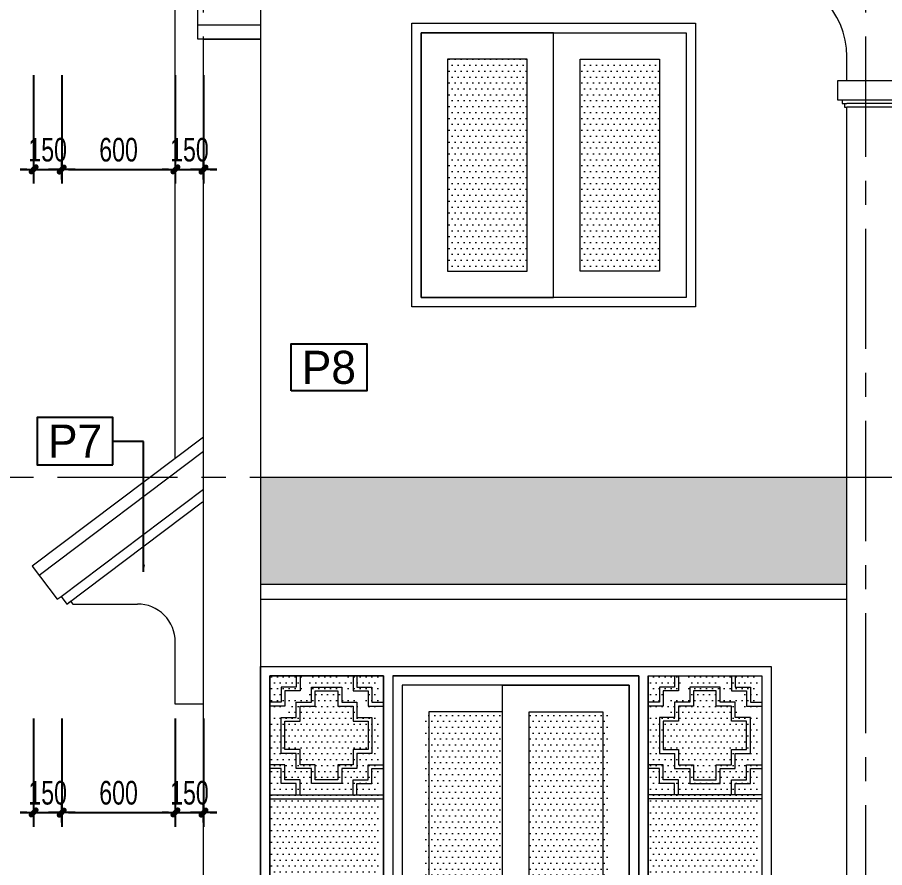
# Model space of a CAD drawing. Header units: inches. Extents: x 88947 to 296847, y 35049 to 161062.
# Drawn here: x 155063 to 159648, y 128166 to 132662 of the extents above; entities that cross this region are included whole.
import ezdxf
from ezdxf.enums import TextEntityAlignment as Align

# ---------------------------------------------------------------- set-up
doc = ezdxf.new("R2010")
doc.units = ezdxf.units.IN
doc.header["$MEASUREMENT"] = 0
doc.header["$PDMODE"] = 1
doc.linetypes.add('ACAD_ISO03W100', pattern=[30, 12, -18])
doc.linetypes.add('CENTER', pattern=[50.8, 31.75, -6.35, 6.35, -6.35])
for name, color, linetype, lineweight in [('A-Dims', 145, 'Continuous', 25), ('CUA', 42, 'Continuous', 20), ('DIM', 7, 'Continuous', 25), ('HACTH', 8, 'Continuous', 5), ('HATCH', 8, 'Continuous', 5), ('KHUNG 1', 6, 'Continuous', 70), ('KY HIEU', 4, 'Continuous', 25), ('NTHAY2', 51, 'Continuous', 25), ('THAY', 3, 'Continuous', 18), ('TRUC', 252, 'ACAD_ISO03W100', 13), ('vdung', 56, 'Continuous', 9)]:
    doc.layers.add(name, color=color, linetype=linetype, lineweight=lineweight)
doc.styles.add('FRANKO', font='VFRANKO.TTF')
doc.styles.add('VNI-HELVE-CONDENSE', font='VNARIAL.TTF', dxfattribs={"width": 0.7})
doc.dimstyles.new('TAS-100', dxfattribs={"dimscale": 50, "dimtxt": 2.5, "dimasz": 0.7, "dimexe": 1.5, "dimexo": 1.5, "dimgap": 0.8, "dimtad": 1, "dimdec": 0, "dimzin": 3, "dimdsep": 46, "dimtxsty": 'VNI-HELVE-CONDENSE', "dimblk": 'TICK', "dimcen": 2.5, "dimclrt": 71, "dimazin": 2, "dimtfac": 0.75, "dimtdec": 0, "dimtix": 1, "dimtmove": 2, "dimatfit": 2, "dimldrblk": 'TICK123', "dimfxl": 1.5, "dimtolj": 1, "dimtzin": 0, "dimarcsym": 0})
doc.dimstyles.new('TAS-50', dxfattribs={"dimscale": 25, "dimtxt": 2.5, "dimasz": 0.7, "dimexe": 1.5, "dimexo": 1.5, "dimgap": 0.8, "dimtad": 1, "dimdec": 0, "dimzin": 3, "dimdsep": 46, "dimtxsty": 'VNI-HELVE-CONDENSE', "dimblk": 'TICK', "dimcen": 2.5, "dimclrt": 71, "dimazin": 2, "dimtfac": 0.75, "dimtdec": 0, "dimtix": 1, "dimtmove": 2, "dimatfit": 2, "dimldrblk": 'TICK123', "dimfxl": 1.5, "dimtolj": 1, "dimtzin": 0, "dimarcsym": 0})
pattern_1 = [(180, (1285.023, 940), (-15.625, 31.25), [0, -31.25])]
pattern_2 = [(7e-15, (1414.978, 940), (15.625, 31.25), [0, -31.25])]

# ---------------------------------------------------------------- blocks, each defined once
blk = doc.blocks.new('TICK')
at = {"layer": 'A-Dims', "color": 1}
for p, q in [((0, 1.5), (0, -1.5)), ((-2, 0), (2, 0))]:
    blk.add_line(p, q, dxfattribs=at)
at = {"layer": 'A-Dims', "color": 1, "const_width": 0.788}
blk.add_lwpolyline([(-0.33, -0.35), (0.38, 0.38)], dxfattribs=at)
at = {"layer": 'A-Dims', "color": 1, "const_width": 0.394}
for points in [[(0.24, 0.52, -0.414214), (0.52, 0.52, -1)], [(0.52, 0.52, -0.414214), (0.52, 0.24, -1)], [(-0.47, -0.21, 0.414214), (-0.47, -0.49, 1)], [(-0.47, -0.49, 0.414214), (-0.19, -0.49, 1)]]:
    blk.add_lwpolyline(points, format="xyb", dxfattribs=at)
blk = doc.blocks.new('*D936')
at = {"layer": 'Defpoints', "color": 0}
for p in [(155298.2, 129030.3), (155897.7, 129030.3), (155897.7, 128457.4)]:
    blk.add_point(p, dxfattribs=at)
at = {"layer": 'DIM', "color": 0, "lineweight": -2}
for p, q in [((155298.2, 128955.3), (155298.2, 128382.4)), ((155897.7, 128955.3), (155897.7, 128382.4)), ((155333.2, 128457.4), (155862.7, 128457.4))]:
    blk.add_line(p, q, dxfattribs=at)
at = {"layer": 'DIM', "color": 0, "lineweight": -2, "xscale": 35, "yscale": 35, "zscale": 35, "rotation": 180}
blk.add_blockref('TICK', (155298.2, 128457.4), dxfattribs=at)
at = {"layer": 'DIM', "color": 0, "lineweight": -2, "xscale": 35, "yscale": 35, "zscale": 35}
blk.add_blockref('TICK', (155897.7, 128457.4), dxfattribs=at)
at = {"layer": 'DIM', "color": 71, "insert": (155598, 128561.2), "char_height": 125, "attachment_point": 5, "style": 'VNI-HELVE-CONDENSE'}
blk.add_mtext('\\A1;600', dxfattribs=at)
blk = doc.blocks.new('TICK123')
at = {"layer": 'A-Dims', "color": 1}
blk.add_lwpolyline([(0.05, 0, 0, 0.84, 0), (-2.11, 0, 8.4, 8.4, 0)], format="xyseb", dxfattribs=at)
blk = doc.blocks.new('*D937')
at = {"layer": 'Defpoints', "color": 0}
for p in [(155897.7, 129030.3), (156047.7, 129030.3), (156047.7, 128457.4)]:
    blk.add_point(p, dxfattribs=at)
at = {"layer": 'DIM', "color": 0, "lineweight": -2}
for p, q in [((155897.7, 128955.3), (155897.7, 128382.4)), ((156047.7, 128955.3), (156047.7, 128382.4)), ((155862.7, 128457.4), (155827.7, 128457.4)), ((155897.7, 128457.4), (156047.7, 128457.4)), ((156082.7, 128457.4), (156117.7, 128457.4))]:
    blk.add_line(p, q, dxfattribs=at)
at = {"layer": 'DIM', "color": 0, "lineweight": -2, "xscale": 35, "yscale": 35, "zscale": 35}
blk.add_blockref('TICK', (155897.7, 128457.4), dxfattribs=at)
at = {"layer": 'DIM', "color": 0, "lineweight": -2, "xscale": 35, "yscale": 35, "zscale": 35, "rotation": 180}
blk.add_blockref('TICK', (156047.7, 128457.4), dxfattribs=at)
at = {"layer": 'DIM', "color": 71, "insert": (155972.7, 128561.2), "char_height": 125, "attachment_point": 5, "style": 'VNI-HELVE-CONDENSE'}
blk.add_mtext('\\A1;150', dxfattribs=at)
blk = doc.blocks.new('*D938')
at = {"layer": 'Defpoints', "color": 0}
for p in [(155148.2, 129030.3), (155298.2, 129030.3), (155298.2, 128457.4)]:
    blk.add_point(p, dxfattribs=at)
at = {"layer": 'DIM', "color": 0, "lineweight": -2}
for p, q in [((155148.2, 128955.3), (155148.2, 128382.4)), ((155298.2, 128955.3), (155298.2, 128382.4)), ((155113.2, 128457.4), (155078.2, 128457.4)), ((155148.2, 128457.4), (155298.2, 128457.4)), ((155333.2, 128457.4), (155368.2, 128457.4))]:
    blk.add_line(p, q, dxfattribs=at)
at = {"layer": 'DIM', "color": 0, "lineweight": -2, "xscale": 35, "yscale": 35, "zscale": 35}
blk.add_blockref('TICK', (155148.2, 128457.4), dxfattribs=at)
at = {"layer": 'DIM', "color": 0, "lineweight": -2, "xscale": 35, "yscale": 35, "zscale": 35, "rotation": 180}
blk.add_blockref('TICK', (155298.2, 128457.4), dxfattribs=at)
at = {"layer": 'DIM', "color": 71, "insert": (155223.2, 128561.2), "char_height": 125, "attachment_point": 5, "style": 'VNI-HELVE-CONDENSE'}
blk.add_mtext('\\A1;150', dxfattribs=at)
blk = doc.blocks.new('*D939')
at = {"layer": 'Defpoints', "color": 0}
for p in [(155298.2, 132430.3), (155897.7, 132430.3), (155897.7, 131857.4)]:
    blk.add_point(p, dxfattribs=at)
at = {"layer": 'DIM', "color": 0, "lineweight": -2}
for p, q in [((155298.2, 132355.3), (155298.2, 131782.4)), ((155897.7, 132355.3), (155897.7, 131782.4)), ((155333.2, 131857.4), (155862.7, 131857.4))]:
    blk.add_line(p, q, dxfattribs=at)
at = {"layer": 'DIM', "color": 0, "lineweight": -2, "xscale": 35, "yscale": 35, "zscale": 35, "rotation": 180}
blk.add_blockref('TICK', (155298.2, 131857.4), dxfattribs=at)
at = {"layer": 'DIM', "color": 0, "lineweight": -2, "xscale": 35, "yscale": 35, "zscale": 35}
blk.add_blockref('TICK', (155897.7, 131857.4), dxfattribs=at)
at = {"layer": 'DIM', "color": 71, "insert": (155598, 131961.2), "char_height": 125, "attachment_point": 5, "style": 'VNI-HELVE-CONDENSE'}
blk.add_mtext('\\A1;600', dxfattribs=at)
blk = doc.blocks.new('*D940')
at = {"layer": 'Defpoints', "color": 0}
for p in [(155897.7, 132430.3), (156047.7, 132430.3), (156047.7, 131857.4)]:
    blk.add_point(p, dxfattribs=at)
at = {"layer": 'DIM', "color": 0, "lineweight": -2}
for p, q in [((155897.7, 132355.3), (155897.7, 131782.4)), ((156047.7, 132355.3), (156047.7, 131782.4)), ((155862.7, 131857.4), (155827.7, 131857.4)), ((155897.7, 131857.4), (156047.7, 131857.4)), ((156082.7, 131857.4), (156117.7, 131857.4))]:
    blk.add_line(p, q, dxfattribs=at)
at = {"layer": 'DIM', "color": 0, "lineweight": -2, "xscale": 35, "yscale": 35, "zscale": 35}
blk.add_blockref('TICK', (155897.7, 131857.4), dxfattribs=at)
at = {"layer": 'DIM', "color": 0, "lineweight": -2, "xscale": 35, "yscale": 35, "zscale": 35, "rotation": 180}
blk.add_blockref('TICK', (156047.7, 131857.4), dxfattribs=at)
at = {"layer": 'DIM', "color": 71, "insert": (155972.7, 131961.2), "char_height": 125, "attachment_point": 5, "style": 'VNI-HELVE-CONDENSE'}
blk.add_mtext('\\A1;150', dxfattribs=at)
blk = doc.blocks.new('*D941')
at = {"layer": 'Defpoints', "color": 0}
for p in [(155148.2, 132430.3), (155298.2, 132430.3), (155298.2, 131857.4)]:
    blk.add_point(p, dxfattribs=at)
at = {"layer": 'DIM', "color": 0, "lineweight": -2}
for p, q in [((155148.2, 132355.3), (155148.2, 131782.4)), ((155298.2, 132355.3), (155298.2, 131782.4)), ((155113.2, 131857.4), (155078.2, 131857.4)), ((155148.2, 131857.4), (155298.2, 131857.4)), ((155333.2, 131857.4), (155368.2, 131857.4))]:
    blk.add_line(p, q, dxfattribs=at)
at = {"layer": 'DIM', "color": 0, "lineweight": -2, "xscale": 35, "yscale": 35, "zscale": 35}
blk.add_blockref('TICK', (155148.2, 131857.4), dxfattribs=at)
at = {"layer": 'DIM', "color": 0, "lineweight": -2, "xscale": 35, "yscale": 35, "zscale": 35, "rotation": 180}
blk.add_blockref('TICK', (155298.2, 131857.4), dxfattribs=at)
at = {"layer": 'DIM', "color": 71, "insert": (155223.2, 131961.2), "char_height": 125, "attachment_point": 5, "style": 'VNI-HELVE-CONDENSE'}
blk.add_mtext('\\A1;150', dxfattribs=at)
blk = doc.blocks.new('syb-floor')
at = {"linetype": 'Continuous'}
blk.add_lwpolyline([(-4.786, -2.5), (-4.786, 2.5), (3.216, 2.5), (3.216, -2.5)], close=True, dxfattribs=at)
blk.add_attdef('SYB-FLOOR', text='', height=2.5, dxfattribs=at).set_placement((-0.785, 0), align=Align.MIDDLE_CENTER)
blk = doc.blocks.new('*D3784')
at = {"layer": 'Defpoints', "color": 0}
for p in [(155298.2, 129030.3), (155897.7, 129030.3), (155897.7, 128457.4)]:
    blk.add_point(p, dxfattribs=at)
at = {"layer": 'DIM', "color": 0, "lineweight": -2}
for p, q in [((155298.2, 128955.3), (155298.2, 128382.4)), ((155897.7, 128955.3), (155897.7, 128382.4)), ((155333.2, 128457.4), (155862.7, 128457.4))]:
    blk.add_line(p, q, dxfattribs=at)
at = {"layer": 'DIM', "color": 0, "lineweight": -2, "xscale": 35, "yscale": 35, "zscale": 35, "rotation": 180}
blk.add_blockref('TICK', (155298.2, 128457.4), dxfattribs=at)
at = {"layer": 'DIM', "color": 0, "lineweight": -2, "xscale": 35, "yscale": 35, "zscale": 35}
blk.add_blockref('TICK', (155897.7, 128457.4), dxfattribs=at)
at = {"layer": 'DIM', "color": 71, "insert": (155598, 128561.2), "char_height": 125, "attachment_point": 5, "style": 'VNI-HELVE-CONDENSE'}
blk.add_mtext('\\A1;600', dxfattribs=at)
blk = doc.blocks.new('*D3785')
at = {"layer": 'Defpoints', "color": 0}
for p in [(155897.7, 129030.3), (156047.7, 129030.3), (156047.7, 128457.4)]:
    blk.add_point(p, dxfattribs=at)
at = {"layer": 'DIM', "color": 0, "lineweight": -2}
for p, q in [((155897.7, 128955.3), (155897.7, 128382.4)), ((156047.7, 128955.3), (156047.7, 128382.4)), ((155862.7, 128457.4), (155827.7, 128457.4)), ((155897.7, 128457.4), (156047.7, 128457.4)), ((156082.7, 128457.4), (156117.7, 128457.4))]:
    blk.add_line(p, q, dxfattribs=at)
at = {"layer": 'DIM', "color": 0, "lineweight": -2, "xscale": 35, "yscale": 35, "zscale": 35}
blk.add_blockref('TICK', (155897.7, 128457.4), dxfattribs=at)
at = {"layer": 'DIM', "color": 0, "lineweight": -2, "xscale": 35, "yscale": 35, "zscale": 35, "rotation": 180}
blk.add_blockref('TICK', (156047.7, 128457.4), dxfattribs=at)
at = {"layer": 'DIM', "color": 71, "insert": (155972.7, 128561.2), "char_height": 125, "attachment_point": 5, "style": 'VNI-HELVE-CONDENSE'}
blk.add_mtext('\\A1;150', dxfattribs=at)
blk = doc.blocks.new('*D3786')
at = {"layer": 'Defpoints', "color": 0}
for p in [(155148.2, 129030.3), (155298.2, 129030.3), (155298.2, 128457.4)]:
    blk.add_point(p, dxfattribs=at)
at = {"layer": 'DIM', "color": 0, "lineweight": -2}
for p, q in [((155148.2, 128955.3), (155148.2, 128382.4)), ((155298.2, 128955.3), (155298.2, 128382.4)), ((155113.2, 128457.4), (155078.2, 128457.4)), ((155148.2, 128457.4), (155298.2, 128457.4)), ((155333.2, 128457.4), (155368.2, 128457.4))]:
    blk.add_line(p, q, dxfattribs=at)
at = {"layer": 'DIM', "color": 0, "lineweight": -2, "xscale": 35, "yscale": 35, "zscale": 35}
blk.add_blockref('TICK', (155148.2, 128457.4), dxfattribs=at)
at = {"layer": 'DIM', "color": 0, "lineweight": -2, "xscale": 35, "yscale": 35, "zscale": 35, "rotation": 180}
blk.add_blockref('TICK', (155298.2, 128457.4), dxfattribs=at)
at = {"layer": 'DIM', "color": 71, "insert": (155223.2, 128561.2), "char_height": 125, "attachment_point": 5, "style": 'VNI-HELVE-CONDENSE'}
blk.add_mtext('\\A1;150', dxfattribs=at)
blk = doc.blocks.new('*D3787')
at = {"layer": 'Defpoints', "color": 0}
for p in [(155298.2, 132430.3), (155897.7, 132430.3), (155897.7, 131857.4)]:
    blk.add_point(p, dxfattribs=at)
at = {"layer": 'DIM', "color": 0, "lineweight": -2}
for p, q in [((155298.2, 132355.3), (155298.2, 131782.4)), ((155897.7, 132355.3), (155897.7, 131782.4)), ((155333.2, 131857.4), (155862.7, 131857.4))]:
    blk.add_line(p, q, dxfattribs=at)
at = {"layer": 'DIM', "color": 0, "lineweight": -2, "xscale": 35, "yscale": 35, "zscale": 35, "rotation": 180}
blk.add_blockref('TICK', (155298.2, 131857.4), dxfattribs=at)
at = {"layer": 'DIM', "color": 0, "lineweight": -2, "xscale": 35, "yscale": 35, "zscale": 35}
blk.add_blockref('TICK', (155897.7, 131857.4), dxfattribs=at)
at = {"layer": 'DIM', "color": 71, "insert": (155598, 131961.2), "char_height": 125, "attachment_point": 5, "style": 'VNI-HELVE-CONDENSE'}
blk.add_mtext('\\A1;600', dxfattribs=at)
blk = doc.blocks.new('*D3788')
at = {"layer": 'Defpoints', "color": 0}
for p in [(155897.7, 132430.3), (156047.7, 132430.3), (156047.7, 131857.4)]:
    blk.add_point(p, dxfattribs=at)
at = {"layer": 'DIM', "color": 0, "lineweight": -2}
for p, q in [((155897.7, 132355.3), (155897.7, 131782.4)), ((156047.7, 132355.3), (156047.7, 131782.4)), ((155862.7, 131857.4), (155827.7, 131857.4)), ((155897.7, 131857.4), (156047.7, 131857.4)), ((156082.7, 131857.4), (156117.7, 131857.4))]:
    blk.add_line(p, q, dxfattribs=at)
at = {"layer": 'DIM', "color": 0, "lineweight": -2, "xscale": 35, "yscale": 35, "zscale": 35}
blk.add_blockref('TICK', (155897.7, 131857.4), dxfattribs=at)
at = {"layer": 'DIM', "color": 0, "lineweight": -2, "xscale": 35, "yscale": 35, "zscale": 35, "rotation": 180}
blk.add_blockref('TICK', (156047.7, 131857.4), dxfattribs=at)
at = {"layer": 'DIM', "color": 71, "insert": (155972.7, 131961.2), "char_height": 125, "attachment_point": 5, "style": 'VNI-HELVE-CONDENSE'}
blk.add_mtext('\\A1;150', dxfattribs=at)
blk = doc.blocks.new('*D3789')
at = {"layer": 'Defpoints', "color": 0}
for p in [(155148.2, 132430.3), (155298.2, 132430.3), (155298.2, 131857.4)]:
    blk.add_point(p, dxfattribs=at)
at = {"layer": 'DIM', "color": 0, "lineweight": -2}
for p, q in [((155148.2, 132355.3), (155148.2, 131782.4)), ((155298.2, 132355.3), (155298.2, 131782.4)), ((155113.2, 131857.4), (155078.2, 131857.4)), ((155148.2, 131857.4), (155298.2, 131857.4)), ((155333.2, 131857.4), (155368.2, 131857.4))]:
    blk.add_line(p, q, dxfattribs=at)
at = {"layer": 'DIM', "color": 0, "lineweight": -2, "xscale": 35, "yscale": 35, "zscale": 35}
blk.add_blockref('TICK', (155148.2, 131857.4), dxfattribs=at)
at = {"layer": 'DIM', "color": 0, "lineweight": -2, "xscale": 35, "yscale": 35, "zscale": 35, "rotation": 180}
blk.add_blockref('TICK', (155298.2, 131857.4), dxfattribs=at)
at = {"layer": 'DIM', "color": 71, "insert": (155223.2, 131961.2), "char_height": 125, "attachment_point": 5, "style": 'VNI-HELVE-CONDENSE'}
blk.add_mtext('\\A1;150', dxfattribs=at)
blk = doc.blocks.new('A$C4CB34AEF')
at = {"layer": 'HACTH'}
h = blk.add_hatch(dxfattribs=at)
h.set_pattern_fill('DOTS', color=256, scale=500, style=0)
h.set_pattern_definition([(0, (-1310, -1310), (15.625, 31.25), [0, -31.25])])
h.paths.add_polyline_path([(-890, -190), (-1310, -190), (-1310, -1310), (-890, -1310)])
h = blk.add_hatch(dxfattribs=at)
h.set_pattern_fill('DOTS', color=256, scale=500, style=0)
h.set_pattern_definition([(0, (-610, -1310), (15.625, 31.25), [0, -31.25])])
h.paths.add_polyline_path([(-610, -190), (-190, -190), (-190, -1310), (-610, -1310)])
at = {"layer": 'CUA'}
for points in [[(-1500, 0), (0, 0), (0, -1500), (-1500, -1500)], [(-750, -50), (-1450, -50), (-1450, -1450), (-750, -1450)], [(-750, -50), (-50, -50), (-50, -1450), (-750, -1450)], [(-890, -190), (-1310, -190), (-1310, -1310), (-890, -1310)], [(-610, -190), (-190, -190), (-190, -1310), (-610, -1310)]]:
    blk.add_lwpolyline(points, close=True, dxfattribs=at)
blk.add_lwpolyline([(-50, -50), (-50, -1450), (-1450, -1450), (-1450, -50), (-50, -50)], dxfattribs=at)
blk = doc.blocks.new('A$C4EF03B2E')
at = {"layer": 'THAY'}
for points in [[(-50, 7424.4), (-905.8, 6779.5), (-773.7, 6604.5), (-753.8, 6619.6), (-723.5, 6579.5), (-703.6, 6594.6), (-692.2, 6579.5), (-350, 6579.5)], [(-869.8, 6731.8), (-50, 7349.6)], [(-753.8, 6619.6), (-50, 7149.9)], [(-723.5, 6579.6), (-50, 7087.1)], [(0, 4062.1), (-905.8, 3379.5), (-773.7, 3204.5), (-753.8, 3219.6), (-723.5, 3179.5), (-703.6, 3194.6), (-692.2, 3179.5), (-350, 3179.5)], [(-869.8, 3331.8), (0, 3987.2)], [(-753.8, 3219.6), (0, 3787.6)], [(-723.5, 3179.6), (-5.8, 3720.4)]]:
    blk.add_lwpolyline(points, dxfattribs=at)
for points in [[(-150, 3949.1), (-150, 6379.5, 0.414214), (-350, 6579.5)], [(0, 2650), (0, 2650), (-150, 2650), (-150, 2979.5, 0.414214), (-350, 3179.5)]]:
    blk.add_lwpolyline(points, format="xyb", dxfattribs=at)
blk = doc.blocks.new('A$C7AC3160D')
at = {"layer": 'CUA'}
for points in [[(160, 0), (160, -80), (80, -80), (80, -160), (0, -160)], [(140, 0), (140, -60), (60, -60), (60, -140), (0, -140)], [(440, 0), (440, -80), (520, -80), (520, -160), (600, -160)], [(460, 0), (460, -60), (540, -60), (540, -140), (600, -140)], [(520, -240), (440, -240), (440, -160), (360, -160), (360, -80), (240, -80), (240, -160), (160, -160), (160, -240), (80, -240), (80, -390), (160, -390), (160, -470), (240, -470), (240, -550), (360, -550), (360, -470), (440, -470), (440, -390), (520, -390), (520, -240)], [(160, -630), (160, -550), (80, -550), (80, -470), (0, -470)], [(140, -630), (140, -570), (60, -570), (60, -490), (0, -490)], [(440, -630), (440, -550), (520, -550), (520, -470), (600, -470)], [(460, -630), (460, -570), (540, -570), (540, -490), (600, -490)], [(600, -630), (0, -630)], [(600, -650), (0, -650)]]:
    blk.add_lwpolyline(points, dxfattribs=at)
blk.add_lwpolyline([(540, -220), (460, -220), (460, -140), (380, -140), (380, -60), (220, -60), (220, -140), (140, -140), (140, -220), (60, -220), (60, -410), (140, -410), (140, -490), (220, -490), (220, -570), (380, -570), (380, -490), (460, -490), (460, -410), (540, -410)], close=True, dxfattribs=at)
blk = doc.blocks.new('A$C7E0F6372')
at = {"layer": 'HACTH'}
h = blk.add_hatch(dxfattribs=at)
h.set_pattern_fill('DOTS', color=256, scale=500, style=0)
h.set_pattern_definition(pattern_1)
h.paths.add_polyline_path([(1280, 240), (1280, 2060), (865, 2060), (865, 240)])
h = blk.add_hatch(dxfattribs=at)
h.set_pattern_fill('DOTS', color=256, scale=500, style=0)
h.set_pattern_definition(pattern_1)
h.paths.add_polyline_path([(1280, 240), (1280, 2060), (865, 2060), (865, 240)])
h = blk.add_hatch(dxfattribs=at)
h.set_pattern_fill('DOTS', color=256, scale=500, style=0)
h.set_pattern_definition(pattern_2)
h.paths.add_polyline_path([(1420, 2060), (1835, 2060), (1835, 240), (1420, 240)])
h = blk.add_hatch(dxfattribs=at)
h.set_pattern_fill('DOTS', color=256, scale=500, style=0)
h.set_pattern_definition(pattern_2)
h.paths.add_polyline_path([(1420, 2060), (1810, 2060), (1810, 240), (1420, 240)])
at = {"layer": 'HATCH'}
h = blk.add_hatch(dxfattribs=at)
h.set_pattern_fill('DOTS', color=256, scale=500, style=0)
h.set_pattern_definition([(180, (625.022, 50.008), (-15.625, 31.25), [0, -31.25])])
h.paths.add_polyline_path([(50, 2050), (150, 2050), (150, 2150), (250, 2150), (250, 2250), (425, 2250), (425, 2150), (525, 2150), (525, 2050), (625, 2050), (625, 250), (525, 250), (525, 150), (425, 150), (425, 50), (250, 50), (250, 150), (150, 150), (150, 250), (50, 250)])
h.paths.add_polyline_path([(445, 2250), (625, 2250), (625, 2070), (545, 2070), (545, 2170), (445, 2170)], flags=17)
h.paths.add_polyline_path([(50, 2250), (230, 2250), (230, 2170), (130, 2170), (130, 2070), (50, 2070)], flags=17)
h.paths.add_polyline_path([(50, 230), (130, 230), (130, 130), (230, 130), (230, 50), (50, 50)], flags=17)
h.paths.add_polyline_path([(445, 130), (545, 130), (545, 230), (625, 230), (625, 50), (445, 50)])
h = blk.add_hatch(dxfattribs=at)
h.set_pattern_fill('DOTS', color=256, scale=500, style=0)
h.set_pattern_definition([(0, (2049.978, 50.008), (15.625, 31.25), [0, -31.25])])
h.paths.add_polyline_path([(2625, 2050), (2525, 2050), (2525, 2150), (2425, 2150), (2425, 2250), (2250, 2250), (2250, 2150), (2150, 2150), (2150, 2050), (2050, 2050), (2050, 250), (2150, 250), (2150, 150), (2250, 150), (2250, 50), (2425, 50), (2425, 150), (2525, 150), (2525, 250), (2625, 250)])
h.paths.add_polyline_path([(2230, 2250), (2050, 2250), (2050, 2070), (2130, 2070), (2130, 2170), (2230, 2170)], flags=17)
h.paths.add_polyline_path([(2625, 2250), (2445, 2250), (2445, 2170), (2545, 2170), (2545, 2070), (2625, 2070)], flags=17)
h.paths.add_polyline_path([(2625, 230), (2545, 230), (2545, 130), (2445, 130), (2445, 50), (2625, 50)], flags=17)
h.paths.add_polyline_path([(2230, 130), (2130, 130), (2130, 230), (2050, 230), (2050, 50), (2230, 50)])
at = {"layer": 'CUA'}
for points in [[(0, 0), (0, 2300), (2700, 2300), (2700, 0)], [(650, 2250), (50, 2250), (50, 50), (650, 50)], [(2000, 2250), (700, 2250), (700, 50), (2000, 50)], [(2050, 2250), (2650, 2250), (2650, 50), (2050, 50)], [(1280, 2200), (1950, 2200), (1950, 100), (1280, 100)], [(1420, 2060), (1810, 2060), (1810, 240), (1420, 240)]]:
    blk.add_lwpolyline(points, close=True, dxfattribs=at)
for points in [[(650, 50), (50, 50), (50, 2250), (650, 2250)], [(650, 2250), (650, 50)], [(700, 2250), (2000, 2250)], [(700, 2250), (700, 50)], [(2000, 2250), (2000, 50)], [(2050, 2250), (2650, 2250), (2650, 50), (2050, 50)], [(2050, 2250), (2050, 50)], [(750, 2200), (750, 100), (1950, 100), (1950, 2200), (750, 2200)], [(1490, 2200), (750, 2200), (750, 100), (1490, 100)], [(1280, 2060), (890, 2060), (890, 240), (1280, 240)], [(2000, 50), (700, 50)]]:
    blk.add_lwpolyline(points, dxfattribs=at)
at = {"layer": 'vdung', "xscale": -1}
blk.add_blockref('A$C7AC3160D', (650, 2250), dxfattribs=at)
at = {"layer": 'vdung'}
blk.add_blockref('A$C7AC3160D', (2050, 2250), dxfattribs=at)
at = {"layer": 'vdung', "rotation": 180}
blk.add_blockref('A$C7AC3160D', (650, 50), dxfattribs=at)
at = {"layer": 'vdung', "xscale": -1, "rotation": 180}
blk.add_blockref('A$C7AC3160D', (2050, 50), dxfattribs=at)

msp = doc.modelspace()

# ---------------------------------------------------------------- hatches: boundary and pattern name
at = {"layer": 'HATCH'}
h = msp.add_hatch(dxfattribs=at)
h.set_pattern_fill('TILE_02', color=256, scale=100, style=0, pattern_type=2)
h.set_pattern_definition([(0, (156522.21, 130123.35), (200, 100), [25, -175]), (0, (156522.21, 130135.85), (200, 100), [25, -75]), (0, (156622.21, 130148.35), (200, 100), [25, -175]), (0, (156472.21, 130085.85), (200, 100), [12.5, -100, 12.5, -75]), (45, (156484.71, 130110.85), (0, 100), [17.678, -265.165]), (45, (156472.21, 130148.35), (0, 100), [12.63, -270.213]), (45, (156472.21, 130160.85), (0, 100), [15.15, -267.693]), (135, (156597.21, 130160.85), (0, 100), [15.15, -267.693]), (135, (156597.21, 130148.35), (0, 100), [12.63, -270.213]), (135, (156584.71, 130110.85), (0, 100), [17.678, -265.165]), (26.565, (156497.21, 130110.85), (5e-05, 100), [27.951, -195.656]), (26.565, (156497.21, 130123.35), (5e-05, 100), [27.951, -195.656]), (26.565, (156447.21, 130135.85), (5e-05, 100), [27.951, -195.656]), (26.565, (156447.21, 130148.35), (5e-05, 100), [27.951, -195.656]), (63.435, (156472.21, 130085.852), (-5e-05, 100), [27.951, -419.2627]), (63.435, (156484.71, 130085.852), (-5e-05, 100), [27.951, -419.2627]), (116.565, (156584.71, 130085.852), (5e-05, 100), [27.951, -419.2627]), (116.565, (156597.21, 130085.852), (5e-05, 100), [27.951, -419.263]), (153.435, (156572.21, 130110.85), (-5e-05, 100), [27.951, -195.656]), (153.435, (156572.21, 130123.35), (-5e-05, 100), [27.951, -195.656]), (153.435, (156622.21, 130135.85), (-5e-05, 100), [27.951, -195.656]), (153.435, (156622.21, 130148.35), (-5e-05, 100), [27.951, -195.656]), (82.875, (156472.211, 130085.852), (-2.5e-05, 100.000016), [100.778, -1511.6733]), (97.125, (156597.211, 130085.852), (2.5e-05, 100.000016), [100.778, -1511.6733])])
h.paths.add_polyline_path([(159447.9, 130018.2), (156347.7, 130018.2), (156347.7, 129665.4), (159447.9, 129665.4)])
h.paths.add_polyline_path([(159447.9, 130230.2), (156347.7, 130230.3), (156347.7, 130018.2), (159447.9, 130018.2)])

# ---------------------------------------------------------------- linework, layer by layer
at = {"layer": 'THAY'}
for points in [[(156347.7, 135714.7), (156347.7, 132546), (156017.7, 132546), (156017.7, 135587.9)], [(156347.7, 132621), (156017.7, 132621)], [(156347.7, 132546), (156017.7, 132546)], [(156047.7, 126930.3), (156047.7, 132546), (156347.7, 132546), (156347.7, 126930.3)], [(159447.9, 132326), (159447.9, 132454.1)], [(159397.9, 132326), (159397.9, 132226), (159422.9, 132226), (159422.9, 132206), (159447.9, 132206)], [(159797.7, 132326), (159397.9, 132326)], [(159422.9, 132226), (159772.7, 132226)], [(159435.4, 132206), (159435.4, 132186), (159447.9, 132186)], [(159447.7, 126930.3), (159447.9, 132186)], [(159747.7, 132206), (159447.9, 132206)], [(159760.2, 132206), (159760.2, 132186), (159447.9, 132186)], [(156347.7, 130230.3), (159447.9, 130230.2)], [(156347.7, 129665.4), (159447.9, 129665.4)], [(156347.7, 129585.6), (159447.9, 129585.6)]]:
    msp.add_lwpolyline(points, dxfattribs=at)
msp.add_arc((159013.9, 132454.1), 434, 0, 90, dxfattribs=at)
at = {"layer": 'TRUC', "linetype": 'CENTER', "ltscale": 20}
for points in [[(156047.7, 125828.9), (156047.7, 137808.8)], [(159547.7, 125828.9), (159547.7, 137808.8)], [(153243.2, 130230.3), (171717.3, 130230.3)]]:
    msp.add_lwpolyline(points, dxfattribs=at)

# ---------------------------------------------------------------- block references
at = {"layer": 'HACTH'}
msp.add_blockref('A$C4CB34AEF', (158647.7, 132630.3), dxfattribs=at)
at = {"layer": 'KHUNG 1'}
msp.add_blockref('A$C4EF03B2E', (156047.7, 126380.3), dxfattribs=at)
at = {"layer": 'KY HIEU'}
ref = msp.add_blockref('syb-floor', (156749, 130811.3), dxfattribs=dict(at, xscale=50, yscale=50, zscale=50))
ref.add_attrib('SYB-FLOOR', 'P8', dxfattribs={"layer": '0', "linetype": 'Continuous', "height": 175, "style": 'FRANKO'}).set_placement((156709.8, 130811.3), align=Align.MIDDLE_CENTER)
ref = msp.add_blockref('syb-floor', (155329.1, 130421.2), dxfattribs=dict(at, xscale=-50, yscale=50, zscale=50))
ref.add_attrib('SYB-FLOOR', 'P7', dxfattribs={"layer": '0', "linetype": 'Continuous', "height": 175, "style": 'FRANKO'}).set_placement((155368.3, 130421.2), align=Align.MIDDLE_CENTER)
at = {"layer": 'vdung'}
msp.add_blockref('A$C7E0F6372', (156347.7, 126930.3), dxfattribs=at)

# ---------------------------------------------------------------- dimensions: what is measured, and where the dimension line sits
at = {"layer": 'DIM'}
for base, p1, p2, picture, middle in [((155298.2, 131857.4), (155148.2, 132430.3), (155298.2, 132430.3), '*D941', (155223.2, 131961.2)), ((155298.2, 131857.4), (155148.2, 132430.3), (155298.2, 132430.3), '*D3789', (155223.2, 131961.2)), ((155897.7407, 131857.4014), (155298.1945, 132430.2529), (155897.7407, 132430.2529), '*D939', (155597.9676, 131961.1804)), ((155897.7407, 131857.4014), (155298.1945, 132430.2529), (155897.7407, 132430.2529), '*D3787', (155597.9676, 131961.1804)), ((156047.7, 131857.4), (155897.7, 132430.3), (156047.7, 132430.3), '*D940', (155972.7, 131961.2)), ((156047.7, 131857.4), (155897.7, 132430.3), (156047.7, 132430.3), '*D3788', (155972.7, 131961.2)), ((155298.2, 128457.4), (155148.2, 129030.3), (155298.2, 129030.3), '*D938', (155223.2, 128561.2)), ((155298.2, 128457.4), (155148.2, 129030.3), (155298.2, 129030.3), '*D3786', (155223.2, 128561.2)), ((155897.7407, 128457.4014), (155298.1945, 129030.2529), (155897.7407, 129030.2529), '*D936', (155597.9676, 128561.1804)), ((155897.7407, 128457.4014), (155298.1945, 129030.2529), (155897.7407, 129030.2529), '*D3784', (155597.9676, 128561.1804)), ((156047.7, 128457.4), (155897.7, 129030.3), (156047.7, 129030.3), '*D937', (155972.7, 128561.2)), ((156047.7, 128457.4), (155897.7, 129030.3), (156047.7, 129030.3), '*D3785', (155972.7, 128561.2))]:
    dim = msp.add_linear_dim(base=base, p1=p1, p2=p2, dimstyle='TAS-100', dxfattribs=at)
    dim.commit()
    dim.dimension.update_dxf_attribs({"geometry": picture, "text_midpoint": middle})

# ---------------------------------------------------------------- leaders
at = {"layer": 'NTHAY2'}
msp.add_leader([(155730.4, 129730.9), (155730.4, 130418.4), (155568.4, 130418.4)], dimstyle='TAS-50', override={"dimgap": 0.8, "dimtad": 0}, dxfattribs=at)

doc.saveas('drawing.dxf')
